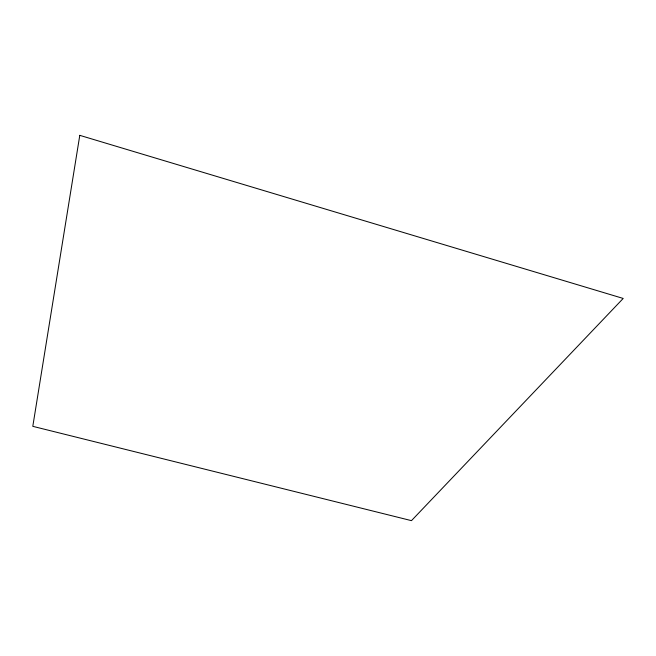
<?xml version="1.0" encoding="UTF-8"?>
<svg xmlns="http://www.w3.org/2000/svg" width="656" height="656" viewBox="0 0 656 656"><rect width="100%" height="100%" fill="white"/><g stroke="black" fill="none" stroke-linecap="round" stroke-linejoin="round"><path stroke-width="0.98" d="M79.786 135.349L32.8 426.334L411.468 520.651L623.2 298.447L79.786 135.349"/></g></svg>
